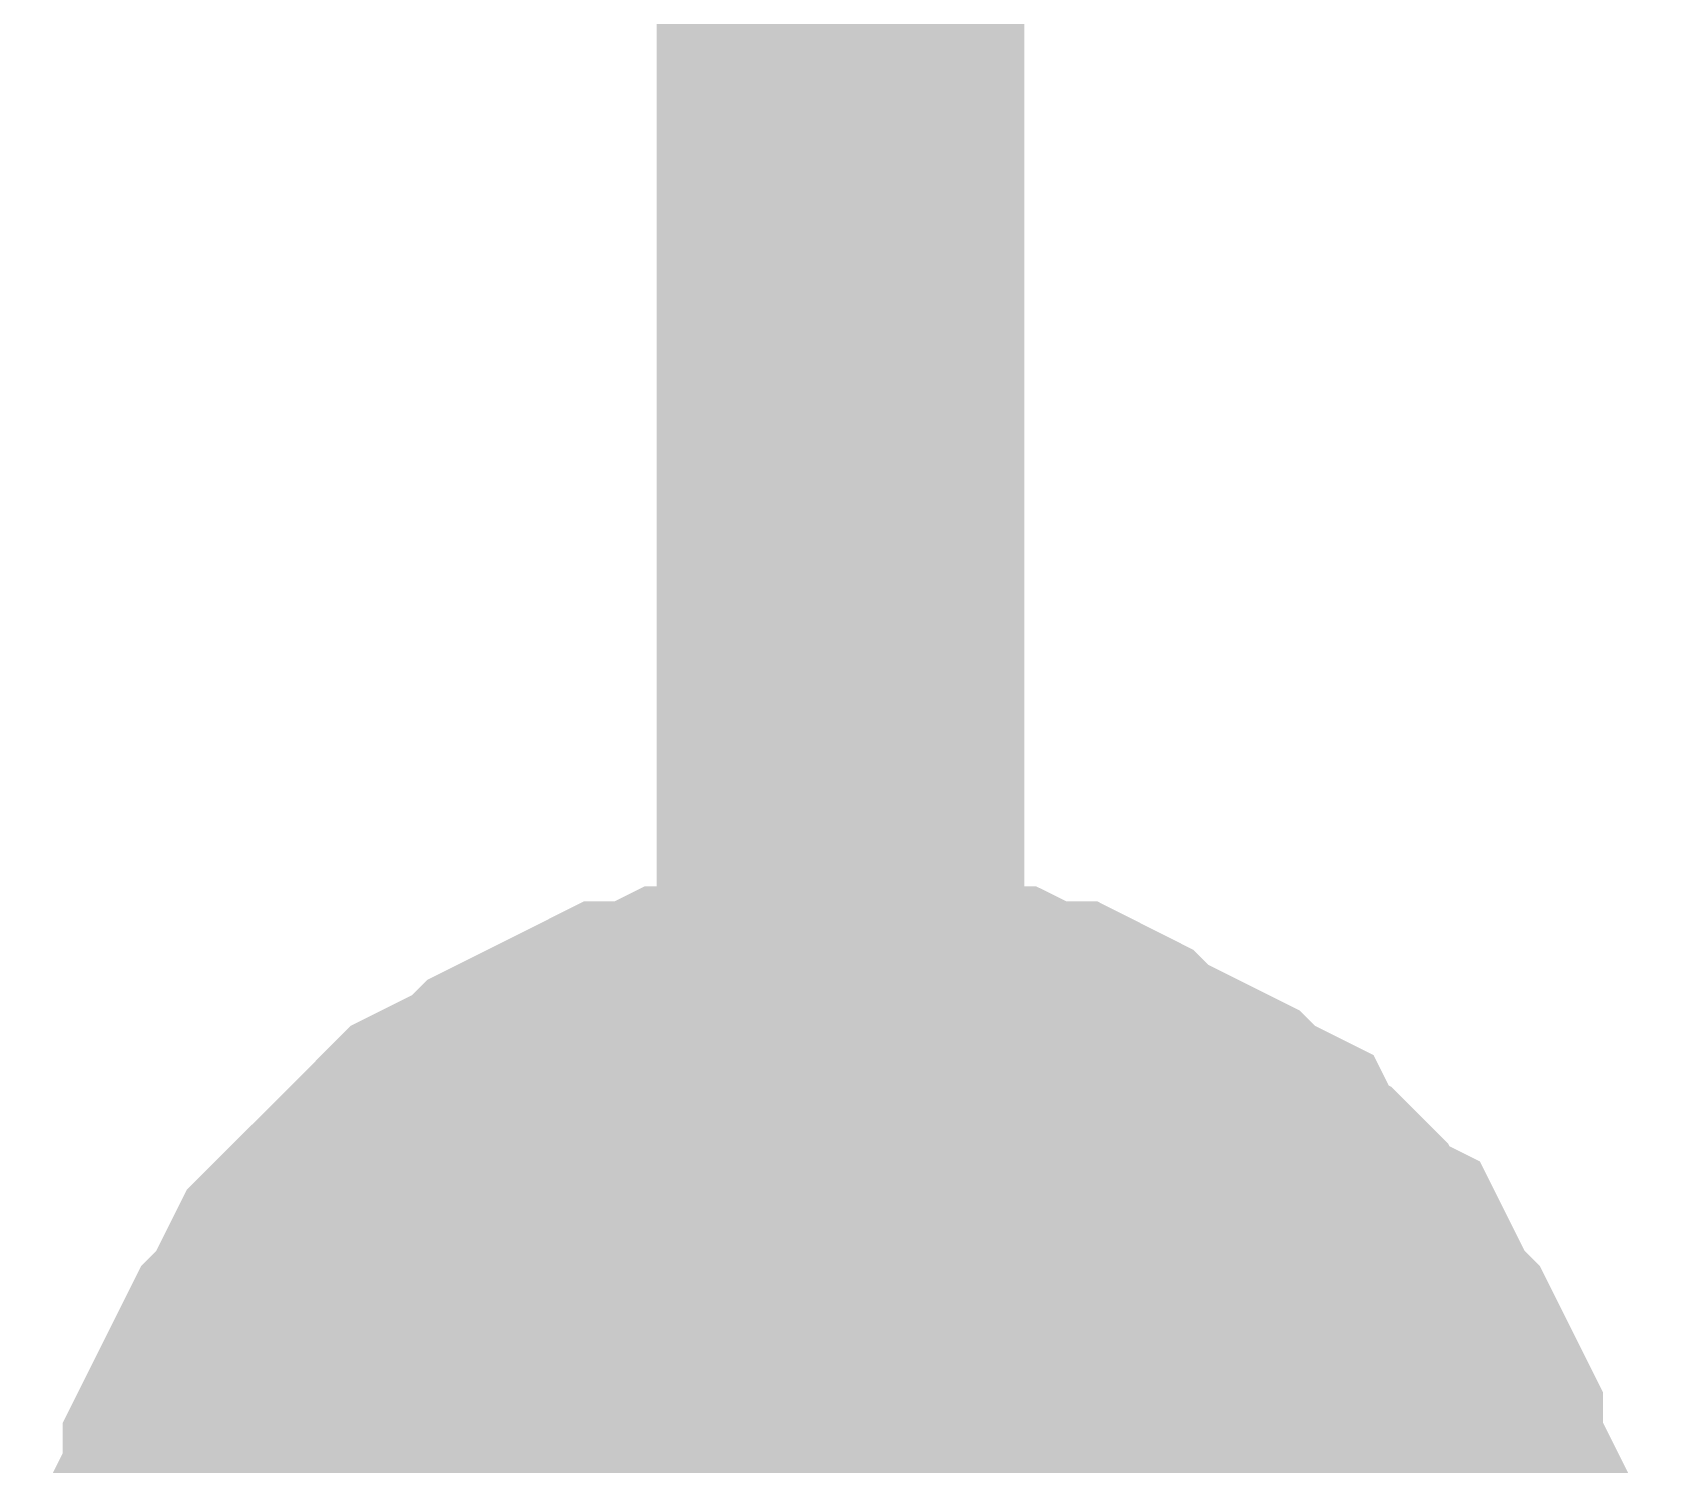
# Model space of a CAD drawing. Header units: inches. Extents: x 0 to 569, y 0 to 432.
# Drawn here: x 22.212 to 23.528, y 157.647 to 158.814 of the extents above; entities that cross this region are included whole.
import ezdxf

# ---------------------------------------------------------------- set-up
doc = ezdxf.new("R2010")
doc.units = ezdxf.units.IN
doc.layers.add('Sheet', color=255, linetype='Continuous')

msp = doc.modelspace()

# ---------------------------------------------------------------- linework, layer by layer
at = {"layer": 'Sheet'}
for points in [[(22.8699, 172.715, 0.2997, 0.2997, 0), (22.8699, 167.6301, 0.2997, 0.2997, 0), (22.8699, 162.5575, 0.2997, 0.2997, 0), (22.8699, 157.4726, 0.2997, 0.2997, 0)], [(22.3614, 157.4974, 0.2997, 0.2997, 0), (22.3614, 157.5222, 0.2997, 0.2997, 0), (22.3614, 157.547, 0.2997, 0.2997, 0), (22.3738, 157.5718, 0.2997, 0.2997, 0), (22.3738, 157.5966, 0.2997, 0.2997, 0), (22.3862, 157.6214, 0.2997, 0.2997, 0), (22.3862, 157.6462, 0.2997, 0.2997, 0), (22.3986, 157.671, 0.2997, 0.2997, 0), (22.411, 157.6958, 0.2997, 0.2997, 0), (22.4234, 157.7206, 0.2997, 0.2997, 0), (22.4358, 157.733, 0.2997, 0.2997, 0), (22.4482, 157.7578, 0.2997, 0.2997, 0), (22.4606, 157.7826, 0.2997, 0.2997, 0), (22.473, 157.795, 0.2997, 0.2997, 0), (22.4979, 157.8198, 0.2997, 0.2997, 0), (22.5103, 157.8322, 0.2997, 0.2997, 0), (22.5227, 157.8446, 0.2997, 0.2997, 0), (22.5475, 157.8694, 0.2997, 0.2997, 0), (22.5599, 157.8818, 0.2997, 0.2997, 0), (22.5847, 157.8942, 0.2997, 0.2997, 0), (22.6095, 157.9066, 0.2997, 0.2997, 0), (22.6219, 157.919, 0.2997, 0.2997, 0), (22.6467, 157.9314, 0.2997, 0.2997, 0), (22.6715, 157.9438, 0.2997, 0.2997, 0), (22.6963, 157.9563, 0.2997, 0.2997, 0), (22.7211, 157.9563, 0.2997, 0.2997, 0), (22.7459, 157.9687, 0.2997, 0.2997, 0), (22.7707, 157.9687, 0.2997, 0.2997, 0), (22.7955, 157.9811, 0.2997, 0.2997, 0), (22.8203, 157.9811, 0.2997, 0.2997, 0), (22.8451, 157.9811, 0.2997, 0.2997, 0), (22.8699, 157.9811, 0.2997, 0.2997, 0)], [(22.3614, 157.4974, 0.2997, 0.2997, 0), (22.3614, 157.5222, 0.2997, 0.2997, 0), (22.3614, 157.547, 0.2997, 0.2997, 0), (22.3738, 157.5718, 0.2997, 0.2997, 0), (22.3738, 157.5966, 0.2997, 0.2997, 0), (22.3862, 157.6214, 0.2997, 0.2997, 0), (22.3862, 157.6462, 0.2997, 0.2997, 0), (22.3986, 157.671, 0.2997, 0.2997, 0), (22.411, 157.6958, 0.2997, 0.2997, 0), (22.4234, 157.7206, 0.2997, 0.2997, 0), (22.4358, 157.733, 0.2997, 0.2997, 0), (22.4482, 157.7578, 0.2997, 0.2997, 0), (22.4606, 157.7826, 0.2997, 0.2997, 0), (22.473, 157.795, 0.2997, 0.2997, 0), (22.4979, 157.8198, 0.2997, 0.2997, 0), (22.5103, 157.8322, 0.2997, 0.2997, 0), (22.5227, 157.8446, 0.2997, 0.2997, 0), (22.5475, 157.8694, 0.2997, 0.2997, 0), (22.5599, 157.8818, 0.2997, 0.2997, 0), (22.5847, 157.8942, 0.2997, 0.2997, 0), (22.6095, 157.9066, 0.2997, 0.2997, 0), (22.6219, 157.919, 0.2997, 0.2997, 0), (22.6467, 157.9314, 0.2997, 0.2997, 0), (22.6715, 157.9438, 0.2997, 0.2997, 0), (22.6963, 157.9563, 0.2997, 0.2997, 0), (22.7211, 157.9563, 0.2997, 0.2997, 0), (22.7459, 157.9687, 0.2997, 0.2997, 0), (22.7707, 157.9687, 0.2997, 0.2997, 0), (22.7955, 157.9811, 0.2997, 0.2997, 0), (22.8203, 157.9811, 0.2997, 0.2997, 0), (22.8451, 157.9811, 0.2997, 0.2997, 0), (22.8699, 157.9811, 0.2997, 0.2997, 0)], [(22.3614, 157.4974, 0.2997, 0.2997, 0), (22.3614, 157.5222, 0.2997, 0.2997, 0), (22.3614, 157.547, 0.2997, 0.2997, 0), (22.3738, 157.5718, 0.2997, 0.2997, 0), (22.3738, 157.5966, 0.2997, 0.2997, 0), (22.3862, 157.6214, 0.2997, 0.2997, 0), (22.3862, 157.6462, 0.2997, 0.2997, 0), (22.3986, 157.671, 0.2997, 0.2997, 0), (22.411, 157.6958, 0.2997, 0.2997, 0), (22.4234, 157.7206, 0.2997, 0.2997, 0), (22.4358, 157.733, 0.2997, 0.2997, 0), (22.4482, 157.7578, 0.2997, 0.2997, 0), (22.4606, 157.7826, 0.2997, 0.2997, 0), (22.473, 157.795, 0.2997, 0.2997, 0), (22.4979, 157.8198, 0.2997, 0.2997, 0), (22.5103, 157.8322, 0.2997, 0.2997, 0), (22.5227, 157.8446, 0.2997, 0.2997, 0), (22.5475, 157.8694, 0.2997, 0.2997, 0), (22.5599, 157.8818, 0.2997, 0.2997, 0), (22.5847, 157.8942, 0.2997, 0.2997, 0), (22.6095, 157.9066, 0.2997, 0.2997, 0), (22.6219, 157.919, 0.2997, 0.2997, 0), (22.6467, 157.9314, 0.2997, 0.2997, 0), (22.6715, 157.9438, 0.2997, 0.2997, 0), (22.6963, 157.9563, 0.2997, 0.2997, 0), (22.7211, 157.9563, 0.2997, 0.2997, 0), (22.7459, 157.9687, 0.2997, 0.2997, 0), (22.7707, 157.9687, 0.2997, 0.2997, 0), (22.7955, 157.9811, 0.2997, 0.2997, 0), (22.8203, 157.9811, 0.2997, 0.2997, 0), (22.8451, 157.9811, 0.2997, 0.2997, 0), (22.8699, 157.9811, 0.2997, 0.2997, 0)], [(22.3614, 157.4974, 0.2997, 0.2997, 0), (22.3614, 157.5222, 0.2997, 0.2997, 0), (22.3614, 157.547, 0.2997, 0.2997, 0), (22.3738, 157.5718, 0.2997, 0.2997, 0), (22.3738, 157.5966, 0.2997, 0.2997, 0), (22.3862, 157.6214, 0.2997, 0.2997, 0), (22.3862, 157.6462, 0.2997, 0.2997, 0), (22.3986, 157.671, 0.2997, 0.2997, 0), (22.411, 157.6958, 0.2997, 0.2997, 0), (22.4234, 157.7206, 0.2997, 0.2997, 0), (22.4358, 157.733, 0.2997, 0.2997, 0), (22.4482, 157.7578, 0.2997, 0.2997, 0), (22.4606, 157.7826, 0.2997, 0.2997, 0), (22.473, 157.795, 0.2997, 0.2997, 0), (22.4979, 157.8198, 0.2997, 0.2997, 0), (22.5103, 157.8322, 0.2997, 0.2997, 0), (22.5227, 157.8446, 0.2997, 0.2997, 0), (22.5475, 157.8694, 0.2997, 0.2997, 0), (22.5599, 157.8818, 0.2997, 0.2997, 0), (22.5847, 157.8942, 0.2997, 0.2997, 0), (22.6095, 157.9066, 0.2997, 0.2997, 0), (22.6219, 157.919, 0.2997, 0.2997, 0), (22.6467, 157.9314, 0.2997, 0.2997, 0), (22.6715, 157.9438, 0.2997, 0.2997, 0), (22.6963, 157.9563, 0.2997, 0.2997, 0), (22.7211, 157.9563, 0.2997, 0.2997, 0), (22.7459, 157.9687, 0.2997, 0.2997, 0), (22.7707, 157.9687, 0.2997, 0.2997, 0), (22.7955, 157.9811, 0.2997, 0.2997, 0), (22.8203, 157.9811, 0.2997, 0.2997, 0), (22.8451, 157.9811, 0.2997, 0.2997, 0), (22.8699, 157.9811, 0.2997, 0.2997, 0)], [(22.3614, 157.4974, 0.2997, 0.2997, 0), (22.3614, 157.5222, 0.2997, 0.2997, 0), (22.3614, 157.547, 0.2997, 0.2997, 0), (22.3738, 157.5718, 0.2997, 0.2997, 0), (22.3738, 157.5966, 0.2997, 0.2997, 0), (22.3862, 157.6214, 0.2997, 0.2997, 0), (22.3862, 157.6462, 0.2997, 0.2997, 0), (22.3986, 157.671, 0.2997, 0.2997, 0), (22.411, 157.6958, 0.2997, 0.2997, 0), (22.4234, 157.7206, 0.2997, 0.2997, 0), (22.4358, 157.733, 0.2997, 0.2997, 0), (22.4482, 157.7578, 0.2997, 0.2997, 0), (22.4606, 157.7826, 0.2997, 0.2997, 0), (22.473, 157.795, 0.2997, 0.2997, 0), (22.4979, 157.8198, 0.2997, 0.2997, 0), (22.5103, 157.8322, 0.2997, 0.2997, 0), (22.5227, 157.8446, 0.2997, 0.2997, 0), (22.5475, 157.8694, 0.2997, 0.2997, 0), (22.5599, 157.8818, 0.2997, 0.2997, 0), (22.5847, 157.8942, 0.2997, 0.2997, 0), (22.6095, 157.9066, 0.2997, 0.2997, 0), (22.6219, 157.919, 0.2997, 0.2997, 0), (22.6467, 157.9314, 0.2997, 0.2997, 0), (22.6715, 157.9438, 0.2997, 0.2997, 0), (22.6963, 157.9563, 0.2997, 0.2997, 0), (22.7211, 157.9563, 0.2997, 0.2997, 0), (22.7459, 157.9687, 0.2997, 0.2997, 0), (22.7707, 157.9687, 0.2997, 0.2997, 0), (22.7955, 157.9811, 0.2997, 0.2997, 0), (22.8203, 157.9811, 0.2997, 0.2997, 0), (22.8451, 157.9811, 0.2997, 0.2997, 0), (22.8699, 157.9811, 0.2997, 0.2997, 0)], [(22.3614, 157.4974, 0.2997, 0.2997, 0), (22.3614, 157.5222, 0.2997, 0.2997, 0), (22.3614, 157.547, 0.2997, 0.2997, 0), (22.3738, 157.5718, 0.2997, 0.2997, 0), (22.3738, 157.5966, 0.2997, 0.2997, 0), (22.3862, 157.6214, 0.2997, 0.2997, 0), (22.3862, 157.6462, 0.2997, 0.2997, 0), (22.3986, 157.671, 0.2997, 0.2997, 0), (22.411, 157.6958, 0.2997, 0.2997, 0), (22.4234, 157.7206, 0.2997, 0.2997, 0), (22.4358, 157.733, 0.2997, 0.2997, 0), (22.4482, 157.7578, 0.2997, 0.2997, 0), (22.4606, 157.7826, 0.2997, 0.2997, 0), (22.473, 157.795, 0.2997, 0.2997, 0), (22.4979, 157.8198, 0.2997, 0.2997, 0), (22.5103, 157.8322, 0.2997, 0.2997, 0), (22.5227, 157.8446, 0.2997, 0.2997, 0), (22.5475, 157.8694, 0.2997, 0.2997, 0), (22.5599, 157.8818, 0.2997, 0.2997, 0), (22.5847, 157.8942, 0.2997, 0.2997, 0), (22.6095, 157.9066, 0.2997, 0.2997, 0), (22.6219, 157.919, 0.2997, 0.2997, 0), (22.6467, 157.9314, 0.2997, 0.2997, 0), (22.6715, 157.9438, 0.2997, 0.2997, 0), (22.6963, 157.9563, 0.2997, 0.2997, 0), (22.7211, 157.9563, 0.2997, 0.2997, 0), (22.7459, 157.9687, 0.2997, 0.2997, 0), (22.7707, 157.9687, 0.2997, 0.2997, 0), (22.7955, 157.9811, 0.2997, 0.2997, 0), (22.8203, 157.9811, 0.2997, 0.2997, 0), (22.8451, 157.9811, 0.2997, 0.2997, 0), (22.8699, 157.9811, 0.2997, 0.2997, 0)], [(22.3614, 157.4974, 0.2997, 0.2997, 0), (22.3614, 157.5222, 0.2997, 0.2997, 0), (22.3614, 157.547, 0.2997, 0.2997, 0), (22.3738, 157.5718, 0.2997, 0.2997, 0), (22.3738, 157.5966, 0.2997, 0.2997, 0), (22.3862, 157.6214, 0.2997, 0.2997, 0), (22.3862, 157.6462, 0.2997, 0.2997, 0), (22.3986, 157.671, 0.2997, 0.2997, 0), (22.411, 157.6958, 0.2997, 0.2997, 0), (22.4234, 157.7206, 0.2997, 0.2997, 0), (22.4358, 157.733, 0.2997, 0.2997, 0), (22.4482, 157.7578, 0.2997, 0.2997, 0), (22.4606, 157.7826, 0.2997, 0.2997, 0), (22.473, 157.795, 0.2997, 0.2997, 0), (22.4979, 157.8198, 0.2997, 0.2997, 0), (22.5103, 157.8322, 0.2997, 0.2997, 0), (22.5227, 157.8446, 0.2997, 0.2997, 0), (22.5475, 157.8694, 0.2997, 0.2997, 0), (22.5599, 157.8818, 0.2997, 0.2997, 0), (22.5847, 157.8942, 0.2997, 0.2997, 0), (22.6095, 157.9066, 0.2997, 0.2997, 0), (22.6219, 157.919, 0.2997, 0.2997, 0), (22.6467, 157.9314, 0.2997, 0.2997, 0), (22.6715, 157.9438, 0.2997, 0.2997, 0), (22.6963, 157.9563, 0.2997, 0.2997, 0), (22.7211, 157.9563, 0.2997, 0.2997, 0), (22.7459, 157.9687, 0.2997, 0.2997, 0), (22.7707, 157.9687, 0.2997, 0.2997, 0), (22.7955, 157.9811, 0.2997, 0.2997, 0), (22.8203, 157.9811, 0.2997, 0.2997, 0), (22.8451, 157.9811, 0.2997, 0.2997, 0), (22.8699, 157.9811, 0.2997, 0.2997, 0)], [(22.8699, 157.9811, 0.2997, 0.2997, 0), (22.8699, 157.9811, 0.2997, 0.2997, 0)], [(22.8699, 157.9811, 0.2997, 0.2997, 0), (22.8947, 157.9811, 0.2997, 0.2997, 0), (22.9195, 157.9811, 0.2997, 0.2997, 0), (22.9443, 157.9811, 0.2997, 0.2997, 0), (22.9691, 157.9687, 0.2997, 0.2997, 0), (22.9939, 157.9687, 0.2997, 0.2997, 0), (23.0188, 157.9563, 0.2997, 0.2997, 0), (23.0436, 157.9563, 0.2997, 0.2997, 0), (23.0684, 157.9438, 0.2997, 0.2997, 0), (23.0808, 157.9314, 0.2997, 0.2997, 0), (23.1056, 157.919, 0.2997, 0.2997, 0), (23.1304, 157.9066, 0.2997, 0.2997, 0), (23.1552, 157.8942, 0.2997, 0.2997, 0), (23.1676, 157.8818, 0.2997, 0.2997, 0), (23.1924, 157.8694, 0.2997, 0.2997, 0), (23.2048, 157.8446, 0.2997, 0.2997, 0), (23.2296, 157.8322, 0.2997, 0.2997, 0), (23.242, 157.8198, 0.2997, 0.2997, 0), (23.2544, 157.795, 0.2997, 0.2997, 0), (23.2792, 157.7826, 0.2997, 0.2997, 0), (23.2916, 157.7578, 0.2997, 0.2997, 0), (23.304, 157.733, 0.2997, 0.2997, 0), (23.3164, 157.7206, 0.2997, 0.2997, 0), (23.3288, 157.6958, 0.2997, 0.2997, 0), (23.3412, 157.671, 0.2997, 0.2997, 0), (23.3412, 157.6462, 0.2997, 0.2997, 0), (23.3536, 157.6214, 0.2997, 0.2997, 0), (23.366, 157.5966, 0.2997, 0.2997, 0), (23.366, 157.5718, 0.2997, 0.2997, 0), (23.3784, 157.547, 0.2997, 0.2997, 0), (23.3784, 157.5222, 0.2997, 0.2997, 0), (23.3784, 157.4974, 0.2997, 0.2997, 0)], [(22.8699, 157.9811, 0.2997, 0.2997, 0), (22.8699, 157.9811, 0.2997, 0.2997, 0)], [(22.8699, 157.9811, 0.2997, 0.2997, 0), (22.8947, 157.9811, 0.2997, 0.2997, 0), (22.9195, 157.9811, 0.2997, 0.2997, 0), (22.9443, 157.9811, 0.2997, 0.2997, 0), (22.9691, 157.9687, 0.2997, 0.2997, 0), (22.9939, 157.9687, 0.2997, 0.2997, 0), (23.0188, 157.9563, 0.2997, 0.2997, 0), (23.0436, 157.9563, 0.2997, 0.2997, 0), (23.0684, 157.9438, 0.2997, 0.2997, 0), (23.0808, 157.9314, 0.2997, 0.2997, 0), (23.1056, 157.919, 0.2997, 0.2997, 0), (23.1304, 157.9066, 0.2997, 0.2997, 0), (23.1552, 157.8942, 0.2997, 0.2997, 0), (23.1676, 157.8818, 0.2997, 0.2997, 0), (23.1924, 157.8694, 0.2997, 0.2997, 0), (23.2048, 157.8446, 0.2997, 0.2997, 0), (23.2296, 157.8322, 0.2997, 0.2997, 0), (23.242, 157.8198, 0.2997, 0.2997, 0), (23.2544, 157.795, 0.2997, 0.2997, 0), (23.2792, 157.7826, 0.2997, 0.2997, 0), (23.2916, 157.7578, 0.2997, 0.2997, 0), (23.304, 157.733, 0.2997, 0.2997, 0), (23.3164, 157.7206, 0.2997, 0.2997, 0), (23.3288, 157.6958, 0.2997, 0.2997, 0), (23.3412, 157.671, 0.2997, 0.2997, 0), (23.3412, 157.6462, 0.2997, 0.2997, 0), (23.3536, 157.6214, 0.2997, 0.2997, 0), (23.366, 157.5966, 0.2997, 0.2997, 0), (23.366, 157.5718, 0.2997, 0.2997, 0), (23.3784, 157.547, 0.2997, 0.2997, 0), (23.3784, 157.5222, 0.2997, 0.2997, 0), (23.3784, 157.4974, 0.2997, 0.2997, 0)], [(22.8699, 157.9811, 0.2997, 0.2997, 0), (22.8699, 157.9811, 0.2997, 0.2997, 0)], [(22.8699, 157.9811, 0.2997, 0.2997, 0), (22.8947, 157.9811, 0.2997, 0.2997, 0), (22.9195, 157.9811, 0.2997, 0.2997, 0), (22.9443, 157.9811, 0.2997, 0.2997, 0), (22.9691, 157.9687, 0.2997, 0.2997, 0), (22.9939, 157.9687, 0.2997, 0.2997, 0), (23.0188, 157.9563, 0.2997, 0.2997, 0), (23.0436, 157.9563, 0.2997, 0.2997, 0), (23.0684, 157.9438, 0.2997, 0.2997, 0), (23.0808, 157.9314, 0.2997, 0.2997, 0), (23.1056, 157.919, 0.2997, 0.2997, 0), (23.1304, 157.9066, 0.2997, 0.2997, 0), (23.1552, 157.8942, 0.2997, 0.2997, 0), (23.1676, 157.8818, 0.2997, 0.2997, 0), (23.1924, 157.8694, 0.2997, 0.2997, 0), (23.2048, 157.8446, 0.2997, 0.2997, 0), (23.2296, 157.8322, 0.2997, 0.2997, 0), (23.242, 157.8198, 0.2997, 0.2997, 0), (23.2544, 157.795, 0.2997, 0.2997, 0), (23.2792, 157.7826, 0.2997, 0.2997, 0), (23.2916, 157.7578, 0.2997, 0.2997, 0), (23.304, 157.733, 0.2997, 0.2997, 0), (23.3164, 157.7206, 0.2997, 0.2997, 0), (23.3288, 157.6958, 0.2997, 0.2997, 0), (23.3412, 157.671, 0.2997, 0.2997, 0), (23.3412, 157.6462, 0.2997, 0.2997, 0), (23.3536, 157.6214, 0.2997, 0.2997, 0), (23.366, 157.5966, 0.2997, 0.2997, 0), (23.366, 157.5718, 0.2997, 0.2997, 0), (23.3784, 157.547, 0.2997, 0.2997, 0), (23.3784, 157.5222, 0.2997, 0.2997, 0), (23.3784, 157.4974, 0.2997, 0.2997, 0)], [(22.8699, 157.9811, 0.2997, 0.2997, 0), (22.8699, 157.9811, 0.2997, 0.2997, 0)], [(22.8699, 157.9811, 0.2997, 0.2997, 0), (22.8947, 157.9811, 0.2997, 0.2997, 0), (22.9195, 157.9811, 0.2997, 0.2997, 0), (22.9443, 157.9811, 0.2997, 0.2997, 0), (22.9691, 157.9687, 0.2997, 0.2997, 0), (22.9939, 157.9687, 0.2997, 0.2997, 0), (23.0188, 157.9563, 0.2997, 0.2997, 0), (23.0436, 157.9563, 0.2997, 0.2997, 0), (23.0684, 157.9438, 0.2997, 0.2997, 0), (23.0808, 157.9314, 0.2997, 0.2997, 0), (23.1056, 157.919, 0.2997, 0.2997, 0), (23.1304, 157.9066, 0.2997, 0.2997, 0), (23.1552, 157.8942, 0.2997, 0.2997, 0), (23.1676, 157.8818, 0.2997, 0.2997, 0), (23.1924, 157.8694, 0.2997, 0.2997, 0), (23.2048, 157.8446, 0.2997, 0.2997, 0), (23.2296, 157.8322, 0.2997, 0.2997, 0), (23.242, 157.8198, 0.2997, 0.2997, 0), (23.2544, 157.795, 0.2997, 0.2997, 0), (23.2792, 157.7826, 0.2997, 0.2997, 0), (23.2916, 157.7578, 0.2997, 0.2997, 0), (23.304, 157.733, 0.2997, 0.2997, 0), (23.3164, 157.7206, 0.2997, 0.2997, 0), (23.3288, 157.6958, 0.2997, 0.2997, 0), (23.3412, 157.671, 0.2997, 0.2997, 0), (23.3412, 157.6462, 0.2997, 0.2997, 0), (23.3536, 157.6214, 0.2997, 0.2997, 0), (23.366, 157.5966, 0.2997, 0.2997, 0), (23.366, 157.5718, 0.2997, 0.2997, 0), (23.3784, 157.547, 0.2997, 0.2997, 0), (23.3784, 157.5222, 0.2997, 0.2997, 0), (23.3784, 157.4974, 0.2997, 0.2997, 0)], [(22.8699, 157.9811, 0.2997, 0.2997, 0), (22.8699, 157.9811, 0.2997, 0.2997, 0)], [(22.8699, 157.9811, 0.2997, 0.2997, 0), (22.8947, 157.9811, 0.2997, 0.2997, 0), (22.9195, 157.9811, 0.2997, 0.2997, 0), (22.9443, 157.9811, 0.2997, 0.2997, 0), (22.9691, 157.9687, 0.2997, 0.2997, 0), (22.9939, 157.9687, 0.2997, 0.2997, 0), (23.0188, 157.9563, 0.2997, 0.2997, 0), (23.0436, 157.9563, 0.2997, 0.2997, 0), (23.0684, 157.9438, 0.2997, 0.2997, 0), (23.0808, 157.9314, 0.2997, 0.2997, 0), (23.1056, 157.919, 0.2997, 0.2997, 0), (23.1304, 157.9066, 0.2997, 0.2997, 0), (23.1552, 157.8942, 0.2997, 0.2997, 0), (23.1676, 157.8818, 0.2997, 0.2997, 0), (23.1924, 157.8694, 0.2997, 0.2997, 0), (23.2048, 157.8446, 0.2997, 0.2997, 0), (23.2296, 157.8322, 0.2997, 0.2997, 0), (23.242, 157.8198, 0.2997, 0.2997, 0), (23.2544, 157.795, 0.2997, 0.2997, 0), (23.2792, 157.7826, 0.2997, 0.2997, 0), (23.2916, 157.7578, 0.2997, 0.2997, 0), (23.304, 157.733, 0.2997, 0.2997, 0), (23.3164, 157.7206, 0.2997, 0.2997, 0), (23.3288, 157.6958, 0.2997, 0.2997, 0), (23.3412, 157.671, 0.2997, 0.2997, 0), (23.3412, 157.6462, 0.2997, 0.2997, 0), (23.3536, 157.6214, 0.2997, 0.2997, 0), (23.366, 157.5966, 0.2997, 0.2997, 0), (23.366, 157.5718, 0.2997, 0.2997, 0), (23.3784, 157.547, 0.2997, 0.2997, 0), (23.3784, 157.5222, 0.2997, 0.2997, 0), (23.3784, 157.4974, 0.2997, 0.2997, 0)], [(22.8699, 157.9811, 0.2997, 0.2997, 0), (22.8699, 157.9811, 0.2997, 0.2997, 0)], [(22.8699, 157.9811, 0.2997, 0.2997, 0), (22.8947, 157.9811, 0.2997, 0.2997, 0), (22.9195, 157.9811, 0.2997, 0.2997, 0), (22.9443, 157.9811, 0.2997, 0.2997, 0), (22.9691, 157.9687, 0.2997, 0.2997, 0), (22.9939, 157.9687, 0.2997, 0.2997, 0), (23.0188, 157.9563, 0.2997, 0.2997, 0), (23.0436, 157.9563, 0.2997, 0.2997, 0), (23.0684, 157.9438, 0.2997, 0.2997, 0), (23.0808, 157.9314, 0.2997, 0.2997, 0), (23.1056, 157.919, 0.2997, 0.2997, 0), (23.1304, 157.9066, 0.2997, 0.2997, 0), (23.1552, 157.8942, 0.2997, 0.2997, 0), (23.1676, 157.8818, 0.2997, 0.2997, 0), (23.1924, 157.8694, 0.2997, 0.2997, 0), (23.2048, 157.8446, 0.2997, 0.2997, 0), (23.2296, 157.8322, 0.2997, 0.2997, 0), (23.242, 157.8198, 0.2997, 0.2997, 0), (23.2544, 157.795, 0.2997, 0.2997, 0), (23.2792, 157.7826, 0.2997, 0.2997, 0), (23.2916, 157.7578, 0.2997, 0.2997, 0), (23.304, 157.733, 0.2997, 0.2997, 0), (23.3164, 157.7206, 0.2997, 0.2997, 0), (23.3288, 157.6958, 0.2997, 0.2997, 0), (23.3412, 157.671, 0.2997, 0.2997, 0), (23.3412, 157.6462, 0.2997, 0.2997, 0), (23.3536, 157.6214, 0.2997, 0.2997, 0), (23.366, 157.5966, 0.2997, 0.2997, 0), (23.366, 157.5718, 0.2997, 0.2997, 0), (23.3784, 157.547, 0.2997, 0.2997, 0), (23.3784, 157.5222, 0.2997, 0.2997, 0), (23.3784, 157.4974, 0.2997, 0.2997, 0)], [(22.8699, 157.9811, 0.2997, 0.2997, 0), (22.8699, 157.9811, 0.2997, 0.2997, 0)], [(22.8699, 157.9811, 0.2997, 0.2997, 0), (22.8947, 157.9811, 0.2997, 0.2997, 0), (22.9195, 157.9811, 0.2997, 0.2997, 0), (22.9443, 157.9811, 0.2997, 0.2997, 0), (22.9691, 157.9687, 0.2997, 0.2997, 0), (22.9939, 157.9687, 0.2997, 0.2997, 0), (23.0188, 157.9563, 0.2997, 0.2997, 0), (23.0436, 157.9563, 0.2997, 0.2997, 0), (23.0684, 157.9438, 0.2997, 0.2997, 0), (23.0808, 157.9314, 0.2997, 0.2997, 0), (23.1056, 157.919, 0.2997, 0.2997, 0), (23.1304, 157.9066, 0.2997, 0.2997, 0), (23.1552, 157.8942, 0.2997, 0.2997, 0), (23.1676, 157.8818, 0.2997, 0.2997, 0), (23.1924, 157.8694, 0.2997, 0.2997, 0), (23.2048, 157.8446, 0.2997, 0.2997, 0), (23.2296, 157.8322, 0.2997, 0.2997, 0), (23.242, 157.8198, 0.2997, 0.2997, 0), (23.2544, 157.795, 0.2997, 0.2997, 0), (23.2792, 157.7826, 0.2997, 0.2997, 0), (23.2916, 157.7578, 0.2997, 0.2997, 0), (23.304, 157.733, 0.2997, 0.2997, 0), (23.3164, 157.7206, 0.2997, 0.2997, 0), (23.3288, 157.6958, 0.2997, 0.2997, 0), (23.3412, 157.671, 0.2997, 0.2997, 0), (23.3412, 157.6462, 0.2997, 0.2997, 0), (23.3536, 157.6214, 0.2997, 0.2997, 0), (23.366, 157.5966, 0.2997, 0.2997, 0), (23.366, 157.5718, 0.2997, 0.2997, 0), (23.3784, 157.547, 0.2997, 0.2997, 0), (23.3784, 157.5222, 0.2997, 0.2997, 0), (23.3784, 157.4974, 0.2997, 0.2997, 0)], [(22.3738, 157.5966, 0.0991, 0.0991, 0), (22.3862, 157.6214, 0.0991, 0.0991, 0), (22.3862, 157.6462, 0.0991, 0.0991, 0), (22.3986, 157.671, 0.0991, 0.0991, 0), (22.411, 157.6958, 0.0991, 0.0991, 0), (22.4234, 157.7206, 0.0991, 0.0991, 0), (22.4358, 157.733, 0.0991, 0.0991, 0), (22.4482, 157.7578, 0.0991, 0.0991, 0), (22.4606, 157.7826, 0.0991, 0.0991, 0), (22.473, 157.795, 0.0991, 0.0991, 0), (22.4979, 157.8198, 0.0991, 0.0991, 0), (22.5103, 157.8322, 0.0991, 0.0991, 0), (22.5227, 157.8446, 0.0991, 0.0991, 0), (22.5475, 157.8694, 0.0991, 0.0991, 0), (22.5599, 157.8818, 0.0991, 0.0991, 0), (22.5847, 157.8942, 0.0991, 0.0991, 0), (22.6095, 157.9066, 0.0991, 0.0991, 0), (22.6219, 157.919, 0.0991, 0.0991, 0), (22.6467, 157.9314, 0.0991, 0.0991, 0), (22.6715, 157.9438, 0.0991, 0.0991, 0), (22.6963, 157.9563, 0.0991, 0.0991, 0), (22.7211, 157.9563, 0.0991, 0.0991, 0), (22.7459, 157.9687, 0.0991, 0.0991, 0), (22.7707, 157.9687, 0.0991, 0.0991, 0), (22.7955, 157.9811, 0.0991, 0.0991, 0), (22.8203, 157.9811, 0.0991, 0.0991, 0), (22.8451, 157.9811, 0.0991, 0.0991, 0), (22.8699, 157.9811, 0.0991, 0.0991, 0)], [(22.3738, 157.5966, 0.0991, 0.0991, 0), (22.3862, 157.6214, 0.0991, 0.0991, 0), (22.3862, 157.6462, 0.0991, 0.0991, 0), (22.3986, 157.671, 0.0991, 0.0991, 0), (22.411, 157.6958, 0.0991, 0.0991, 0), (22.4234, 157.7206, 0.0991, 0.0991, 0), (22.4358, 157.733, 0.0991, 0.0991, 0), (22.4482, 157.7578, 0.0991, 0.0991, 0), (22.4606, 157.7826, 0.0991, 0.0991, 0), (22.473, 157.795, 0.0991, 0.0991, 0), (22.4979, 157.8198, 0.0991, 0.0991, 0), (22.5103, 157.8322, 0.0991, 0.0991, 0), (22.5227, 157.8446, 0.0991, 0.0991, 0), (22.5475, 157.8694, 0.0991, 0.0991, 0), (22.5599, 157.8818, 0.0991, 0.0991, 0), (22.5847, 157.8942, 0.0991, 0.0991, 0), (22.6095, 157.9066, 0.0991, 0.0991, 0), (22.6219, 157.919, 0.0991, 0.0991, 0), (22.6467, 157.9314, 0.0991, 0.0991, 0), (22.6715, 157.9438, 0.0991, 0.0991, 0), (22.6963, 157.9563, 0.0991, 0.0991, 0), (22.7211, 157.9563, 0.0991, 0.0991, 0), (22.7459, 157.9687, 0.0991, 0.0991, 0), (22.7707, 157.9687, 0.0991, 0.0991, 0), (22.7955, 157.9811, 0.0991, 0.0991, 0), (22.8203, 157.9811, 0.0991, 0.0991, 0), (22.8451, 157.9811, 0.0991, 0.0991, 0), (22.8699, 157.9811, 0.0991, 0.0991, 0)], [(22.3738, 157.5966, 0.0991, 0.0991, 0), (22.3862, 157.6214, 0.0991, 0.0991, 0), (22.3862, 157.6462, 0.0991, 0.0991, 0), (22.3986, 157.671, 0.0991, 0.0991, 0), (22.411, 157.6958, 0.0991, 0.0991, 0), (22.4234, 157.7206, 0.0991, 0.0991, 0), (22.4358, 157.733, 0.0991, 0.0991, 0), (22.4482, 157.7578, 0.0991, 0.0991, 0), (22.4606, 157.7826, 0.0991, 0.0991, 0), (22.473, 157.795, 0.0991, 0.0991, 0), (22.4979, 157.8198, 0.0991, 0.0991, 0), (22.5103, 157.8322, 0.0991, 0.0991, 0), (22.5227, 157.8446, 0.0991, 0.0991, 0), (22.5475, 157.8694, 0.0991, 0.0991, 0), (22.5599, 157.8818, 0.0991, 0.0991, 0), (22.5847, 157.8942, 0.0991, 0.0991, 0), (22.6095, 157.9066, 0.0991, 0.0991, 0), (22.6219, 157.919, 0.0991, 0.0991, 0), (22.6467, 157.9314, 0.0991, 0.0991, 0), (22.6715, 157.9438, 0.0991, 0.0991, 0), (22.6963, 157.9563, 0.0991, 0.0991, 0), (22.7211, 157.9563, 0.0991, 0.0991, 0), (22.7459, 157.9687, 0.0991, 0.0991, 0), (22.7707, 157.9687, 0.0991, 0.0991, 0), (22.7955, 157.9811, 0.0991, 0.0991, 0), (22.8203, 157.9811, 0.0991, 0.0991, 0), (22.8451, 157.9811, 0.0991, 0.0991, 0), (22.8699, 157.9811, 0.0991, 0.0991, 0)], [(22.3738, 157.5966, 0.0991, 0.0991, 0), (22.3862, 157.6214, 0.0991, 0.0991, 0), (22.3862, 157.6462, 0.0991, 0.0991, 0), (22.3986, 157.671, 0.0991, 0.0991, 0), (22.411, 157.6958, 0.0991, 0.0991, 0), (22.4234, 157.7206, 0.0991, 0.0991, 0), (22.4358, 157.733, 0.0991, 0.0991, 0), (22.4482, 157.7578, 0.0991, 0.0991, 0), (22.4606, 157.7826, 0.0991, 0.0991, 0), (22.473, 157.795, 0.0991, 0.0991, 0), (22.4979, 157.8198, 0.0991, 0.0991, 0), (22.5103, 157.8322, 0.0991, 0.0991, 0), (22.5227, 157.8446, 0.0991, 0.0991, 0), (22.5475, 157.8694, 0.0991, 0.0991, 0), (22.5599, 157.8818, 0.0991, 0.0991, 0), (22.5847, 157.8942, 0.0991, 0.0991, 0), (22.6095, 157.9066, 0.0991, 0.0991, 0), (22.6219, 157.919, 0.0991, 0.0991, 0), (22.6467, 157.9314, 0.0991, 0.0991, 0), (22.6715, 157.9438, 0.0991, 0.0991, 0), (22.6963, 157.9563, 0.0991, 0.0991, 0), (22.7211, 157.9563, 0.0991, 0.0991, 0), (22.7459, 157.9687, 0.0991, 0.0991, 0), (22.7707, 157.9687, 0.0991, 0.0991, 0), (22.7955, 157.9811, 0.0991, 0.0991, 0), (22.8203, 157.9811, 0.0991, 0.0991, 0), (22.8451, 157.9811, 0.0991, 0.0991, 0), (22.8699, 157.9811, 0.0991, 0.0991, 0)], [(22.3738, 157.5966, 0.0991, 0.0991, 0), (22.3862, 157.6214, 0.0991, 0.0991, 0), (22.3862, 157.6462, 0.0991, 0.0991, 0), (22.3986, 157.671, 0.0991, 0.0991, 0), (22.411, 157.6958, 0.0991, 0.0991, 0), (22.4234, 157.7206, 0.0991, 0.0991, 0), (22.4358, 157.733, 0.0991, 0.0991, 0), (22.4482, 157.7578, 0.0991, 0.0991, 0), (22.4606, 157.7826, 0.0991, 0.0991, 0), (22.473, 157.795, 0.0991, 0.0991, 0), (22.4979, 157.8198, 0.0991, 0.0991, 0), (22.5103, 157.8322, 0.0991, 0.0991, 0), (22.5227, 157.8446, 0.0991, 0.0991, 0), (22.5475, 157.8694, 0.0991, 0.0991, 0), (22.5599, 157.8818, 0.0991, 0.0991, 0), (22.5847, 157.8942, 0.0991, 0.0991, 0), (22.6095, 157.9066, 0.0991, 0.0991, 0), (22.6219, 157.919, 0.0991, 0.0991, 0), (22.6467, 157.9314, 0.0991, 0.0991, 0), (22.6715, 157.9438, 0.0991, 0.0991, 0), (22.6963, 157.9563, 0.0991, 0.0991, 0), (22.7211, 157.9563, 0.0991, 0.0991, 0), (22.7459, 157.9687, 0.0991, 0.0991, 0), (22.7707, 157.9687, 0.0991, 0.0991, 0), (22.7955, 157.9811, 0.0991, 0.0991, 0), (22.8203, 157.9811, 0.0991, 0.0991, 0), (22.8451, 157.9811, 0.0991, 0.0991, 0), (22.8699, 157.9811, 0.0991, 0.0991, 0)], [(22.3738, 157.5966, 0.0991, 0.0991, 0), (22.3862, 157.6214, 0.0991, 0.0991, 0), (22.3862, 157.6462, 0.0991, 0.0991, 0), (22.3986, 157.671, 0.0991, 0.0991, 0), (22.411, 157.6958, 0.0991, 0.0991, 0), (22.4234, 157.7206, 0.0991, 0.0991, 0), (22.4358, 157.733, 0.0991, 0.0991, 0), (22.4482, 157.7578, 0.0991, 0.0991, 0), (22.4606, 157.7826, 0.0991, 0.0991, 0), (22.473, 157.795, 0.0991, 0.0991, 0), (22.4979, 157.8198, 0.0991, 0.0991, 0), (22.5103, 157.8322, 0.0991, 0.0991, 0), (22.5227, 157.8446, 0.0991, 0.0991, 0), (22.5475, 157.8694, 0.0991, 0.0991, 0), (22.5599, 157.8818, 0.0991, 0.0991, 0), (22.5847, 157.8942, 0.0991, 0.0991, 0), (22.6095, 157.9066, 0.0991, 0.0991, 0), (22.6219, 157.919, 0.0991, 0.0991, 0), (22.6467, 157.9314, 0.0991, 0.0991, 0), (22.6715, 157.9438, 0.0991, 0.0991, 0), (22.6963, 157.9563, 0.0991, 0.0991, 0), (22.7211, 157.9563, 0.0991, 0.0991, 0), (22.7459, 157.9687, 0.0991, 0.0991, 0), (22.7707, 157.9687, 0.0991, 0.0991, 0), (22.7955, 157.9811, 0.0991, 0.0991, 0), (22.8203, 157.9811, 0.0991, 0.0991, 0), (22.8451, 157.9811, 0.0991, 0.0991, 0), (22.8699, 157.9811, 0.0991, 0.0991, 0)], [(22.3738, 157.5966, 0.0991, 0.0991, 0), (22.3862, 157.6214, 0.0991, 0.0991, 0), (22.3862, 157.6462, 0.0991, 0.0991, 0), (22.3986, 157.671, 0.0991, 0.0991, 0), (22.411, 157.6958, 0.0991, 0.0991, 0), (22.4234, 157.7206, 0.0991, 0.0991, 0), (22.4358, 157.733, 0.0991, 0.0991, 0), (22.4482, 157.7578, 0.0991, 0.0991, 0), (22.4606, 157.7826, 0.0991, 0.0991, 0), (22.473, 157.795, 0.0991, 0.0991, 0), (22.4979, 157.8198, 0.0991, 0.0991, 0), (22.5103, 157.8322, 0.0991, 0.0991, 0), (22.5227, 157.8446, 0.0991, 0.0991, 0), (22.5475, 157.8694, 0.0991, 0.0991, 0), (22.5599, 157.8818, 0.0991, 0.0991, 0), (22.5847, 157.8942, 0.0991, 0.0991, 0), (22.6095, 157.9066, 0.0991, 0.0991, 0), (22.6219, 157.919, 0.0991, 0.0991, 0), (22.6467, 157.9314, 0.0991, 0.0991, 0), (22.6715, 157.9438, 0.0991, 0.0991, 0), (22.6963, 157.9563, 0.0991, 0.0991, 0), (22.7211, 157.9563, 0.0991, 0.0991, 0), (22.7459, 157.9687, 0.0991, 0.0991, 0), (22.7707, 157.9687, 0.0991, 0.0991, 0), (22.7955, 157.9811, 0.0991, 0.0991, 0), (22.8203, 157.9811, 0.0991, 0.0991, 0), (22.8451, 157.9811, 0.0991, 0.0991, 0), (22.8699, 157.9811, 0.0991, 0.0991, 0)], [(22.8699, 157.9811, 0.0991, 0.0991, 0), (22.8699, 157.9811, 0.0991, 0.0991, 0)], [(22.8699, 157.9811, 0.0991, 0.0991, 0), (22.8947, 157.9811, 0.0991, 0.0991, 0), (22.9195, 157.9811, 0.0991, 0.0991, 0), (22.9443, 157.9811, 0.0991, 0.0991, 0), (22.9691, 157.9687, 0.0991, 0.0991, 0), (22.9939, 157.9687, 0.0991, 0.0991, 0), (23.0188, 157.9563, 0.0991, 0.0991, 0), (23.0436, 157.9563, 0.0991, 0.0991, 0), (23.0684, 157.9438, 0.0991, 0.0991, 0), (23.0808, 157.9314, 0.0991, 0.0991, 0), (23.1056, 157.919, 0.0991, 0.0991, 0), (23.1304, 157.9066, 0.0991, 0.0991, 0), (23.1552, 157.8942, 0.0991, 0.0991, 0), (23.1676, 157.8818, 0.0991, 0.0991, 0), (23.1924, 157.8694, 0.0991, 0.0991, 0), (23.2048, 157.8446, 0.0991, 0.0991, 0), (23.2296, 157.8322, 0.0991, 0.0991, 0), (23.242, 157.8198, 0.0991, 0.0991, 0), (23.2544, 157.795, 0.0991, 0.0991, 0), (23.2792, 157.7826, 0.0991, 0.0991, 0), (23.2916, 157.7578, 0.0991, 0.0991, 0), (23.304, 157.733, 0.0991, 0.0991, 0), (23.3164, 157.7206, 0.0991, 0.0991, 0), (23.3288, 157.6958, 0.0991, 0.0991, 0), (23.3412, 157.671, 0.0991, 0.0991, 0), (23.3412, 157.6462, 0.0991, 0.0991, 0), (23.3536, 157.6214, 0.0991, 0.0991, 0), (23.366, 157.5966, 0.0991, 0.0991, 0)], [(22.8699, 157.9811, 0.0991, 0.0991, 0), (22.8699, 157.9811, 0.0991, 0.0991, 0)], [(22.8699, 157.9811, 0.0991, 0.0991, 0), (22.8947, 157.9811, 0.0991, 0.0991, 0), (22.9195, 157.9811, 0.0991, 0.0991, 0), (22.9443, 157.9811, 0.0991, 0.0991, 0), (22.9691, 157.9687, 0.0991, 0.0991, 0), (22.9939, 157.9687, 0.0991, 0.0991, 0), (23.0188, 157.9563, 0.0991, 0.0991, 0), (23.0436, 157.9563, 0.0991, 0.0991, 0), (23.0684, 157.9438, 0.0991, 0.0991, 0), (23.0808, 157.9314, 0.0991, 0.0991, 0), (23.1056, 157.919, 0.0991, 0.0991, 0), (23.1304, 157.9066, 0.0991, 0.0991, 0), (23.1552, 157.8942, 0.0991, 0.0991, 0), (23.1676, 157.8818, 0.0991, 0.0991, 0), (23.1924, 157.8694, 0.0991, 0.0991, 0), (23.2048, 157.8446, 0.0991, 0.0991, 0), (23.2296, 157.8322, 0.0991, 0.0991, 0), (23.242, 157.8198, 0.0991, 0.0991, 0), (23.2544, 157.795, 0.0991, 0.0991, 0), (23.2792, 157.7826, 0.0991, 0.0991, 0), (23.2916, 157.7578, 0.0991, 0.0991, 0), (23.304, 157.733, 0.0991, 0.0991, 0), (23.3164, 157.7206, 0.0991, 0.0991, 0), (23.3288, 157.6958, 0.0991, 0.0991, 0), (23.3412, 157.671, 0.0991, 0.0991, 0), (23.3412, 157.6462, 0.0991, 0.0991, 0), (23.3536, 157.6214, 0.0991, 0.0991, 0), (23.366, 157.5966, 0.0991, 0.0991, 0)], [(22.8699, 157.9811, 0.0991, 0.0991, 0), (22.8699, 157.9811, 0.0991, 0.0991, 0)], [(22.8699, 157.9811, 0.0991, 0.0991, 0), (22.8947, 157.9811, 0.0991, 0.0991, 0), (22.9195, 157.9811, 0.0991, 0.0991, 0), (22.9443, 157.9811, 0.0991, 0.0991, 0), (22.9691, 157.9687, 0.0991, 0.0991, 0), (22.9939, 157.9687, 0.0991, 0.0991, 0), (23.0188, 157.9563, 0.0991, 0.0991, 0), (23.0436, 157.9563, 0.0991, 0.0991, 0), (23.0684, 157.9438, 0.0991, 0.0991, 0), (23.0808, 157.9314, 0.0991, 0.0991, 0), (23.1056, 157.919, 0.0991, 0.0991, 0), (23.1304, 157.9066, 0.0991, 0.0991, 0), (23.1552, 157.8942, 0.0991, 0.0991, 0), (23.1676, 157.8818, 0.0991, 0.0991, 0), (23.1924, 157.8694, 0.0991, 0.0991, 0), (23.2048, 157.8446, 0.0991, 0.0991, 0), (23.2296, 157.8322, 0.0991, 0.0991, 0), (23.242, 157.8198, 0.0991, 0.0991, 0), (23.2544, 157.795, 0.0991, 0.0991, 0), (23.2792, 157.7826, 0.0991, 0.0991, 0), (23.2916, 157.7578, 0.0991, 0.0991, 0), (23.304, 157.733, 0.0991, 0.0991, 0), (23.3164, 157.7206, 0.0991, 0.0991, 0), (23.3288, 157.6958, 0.0991, 0.0991, 0), (23.3412, 157.671, 0.0991, 0.0991, 0), (23.3412, 157.6462, 0.0991, 0.0991, 0), (23.3536, 157.6214, 0.0991, 0.0991, 0), (23.366, 157.5966, 0.0991, 0.0991, 0)], [(22.8699, 157.9811, 0.0991, 0.0991, 0), (22.8699, 157.9811, 0.0991, 0.0991, 0)], [(22.8699, 157.9811, 0.0991, 0.0991, 0), (22.8947, 157.9811, 0.0991, 0.0991, 0), (22.9195, 157.9811, 0.0991, 0.0991, 0), (22.9443, 157.9811, 0.0991, 0.0991, 0), (22.9691, 157.9687, 0.0991, 0.0991, 0), (22.9939, 157.9687, 0.0991, 0.0991, 0), (23.0188, 157.9563, 0.0991, 0.0991, 0), (23.0436, 157.9563, 0.0991, 0.0991, 0), (23.0684, 157.9438, 0.0991, 0.0991, 0), (23.0808, 157.9314, 0.0991, 0.0991, 0), (23.1056, 157.919, 0.0991, 0.0991, 0), (23.1304, 157.9066, 0.0991, 0.0991, 0), (23.1552, 157.8942, 0.0991, 0.0991, 0), (23.1676, 157.8818, 0.0991, 0.0991, 0), (23.1924, 157.8694, 0.0991, 0.0991, 0), (23.2048, 157.8446, 0.0991, 0.0991, 0), (23.2296, 157.8322, 0.0991, 0.0991, 0), (23.242, 157.8198, 0.0991, 0.0991, 0), (23.2544, 157.795, 0.0991, 0.0991, 0), (23.2792, 157.7826, 0.0991, 0.0991, 0), (23.2916, 157.7578, 0.0991, 0.0991, 0), (23.304, 157.733, 0.0991, 0.0991, 0), (23.3164, 157.7206, 0.0991, 0.0991, 0), (23.3288, 157.6958, 0.0991, 0.0991, 0), (23.3412, 157.671, 0.0991, 0.0991, 0), (23.3412, 157.6462, 0.0991, 0.0991, 0), (23.3536, 157.6214, 0.0991, 0.0991, 0), (23.366, 157.5966, 0.0991, 0.0991, 0)], [(22.8699, 157.9811, 0.0991, 0.0991, 0), (22.8699, 157.9811, 0.0991, 0.0991, 0)], [(22.8699, 157.9811, 0.0991, 0.0991, 0), (22.8947, 157.9811, 0.0991, 0.0991, 0), (22.9195, 157.9811, 0.0991, 0.0991, 0), (22.9443, 157.9811, 0.0991, 0.0991, 0), (22.9691, 157.9687, 0.0991, 0.0991, 0), (22.9939, 157.9687, 0.0991, 0.0991, 0), (23.0188, 157.9563, 0.0991, 0.0991, 0), (23.0436, 157.9563, 0.0991, 0.0991, 0), (23.0684, 157.9438, 0.0991, 0.0991, 0), (23.0808, 157.9314, 0.0991, 0.0991, 0), (23.1056, 157.919, 0.0991, 0.0991, 0), (23.1304, 157.9066, 0.0991, 0.0991, 0), (23.1552, 157.8942, 0.0991, 0.0991, 0), (23.1676, 157.8818, 0.0991, 0.0991, 0), (23.1924, 157.8694, 0.0991, 0.0991, 0), (23.2048, 157.8446, 0.0991, 0.0991, 0), (23.2296, 157.8322, 0.0991, 0.0991, 0), (23.242, 157.8198, 0.0991, 0.0991, 0), (23.2544, 157.795, 0.0991, 0.0991, 0), (23.2792, 157.7826, 0.0991, 0.0991, 0), (23.2916, 157.7578, 0.0991, 0.0991, 0), (23.304, 157.733, 0.0991, 0.0991, 0), (23.3164, 157.7206, 0.0991, 0.0991, 0), (23.3288, 157.6958, 0.0991, 0.0991, 0), (23.3412, 157.671, 0.0991, 0.0991, 0), (23.3412, 157.6462, 0.0991, 0.0991, 0), (23.3536, 157.6214, 0.0991, 0.0991, 0), (23.366, 157.5966, 0.0991, 0.0991, 0)], [(22.8699, 157.9811, 0.0991, 0.0991, 0), (22.8699, 157.9811, 0.0991, 0.0991, 0)], [(22.8699, 157.9811, 0.0991, 0.0991, 0), (22.8947, 157.9811, 0.0991, 0.0991, 0), (22.9195, 157.9811, 0.0991, 0.0991, 0), (22.9443, 157.9811, 0.0991, 0.0991, 0), (22.9691, 157.9687, 0.0991, 0.0991, 0), (22.9939, 157.9687, 0.0991, 0.0991, 0), (23.0188, 157.9563, 0.0991, 0.0991, 0), (23.0436, 157.9563, 0.0991, 0.0991, 0), (23.0684, 157.9438, 0.0991, 0.0991, 0), (23.0808, 157.9314, 0.0991, 0.0991, 0), (23.1056, 157.919, 0.0991, 0.0991, 0), (23.1304, 157.9066, 0.0991, 0.0991, 0), (23.1552, 157.8942, 0.0991, 0.0991, 0), (23.1676, 157.8818, 0.0991, 0.0991, 0), (23.1924, 157.8694, 0.0991, 0.0991, 0), (23.2048, 157.8446, 0.0991, 0.0991, 0), (23.2296, 157.8322, 0.0991, 0.0991, 0), (23.242, 157.8198, 0.0991, 0.0991, 0), (23.2544, 157.795, 0.0991, 0.0991, 0), (23.2792, 157.7826, 0.0991, 0.0991, 0), (23.2916, 157.7578, 0.0991, 0.0991, 0), (23.304, 157.733, 0.0991, 0.0991, 0), (23.3164, 157.7206, 0.0991, 0.0991, 0), (23.3288, 157.6958, 0.0991, 0.0991, 0), (23.3412, 157.671, 0.0991, 0.0991, 0), (23.3412, 157.6462, 0.0991, 0.0991, 0), (23.3536, 157.6214, 0.0991, 0.0991, 0), (23.366, 157.5966, 0.0991, 0.0991, 0)], [(22.8699, 157.9811, 0.0991, 0.0991, 0), (22.8699, 157.9811, 0.0991, 0.0991, 0)], [(22.8699, 157.9811, 0.0991, 0.0991, 0), (22.8947, 157.9811, 0.0991, 0.0991, 0), (22.9195, 157.9811, 0.0991, 0.0991, 0), (22.9443, 157.9811, 0.0991, 0.0991, 0), (22.9691, 157.9687, 0.0991, 0.0991, 0), (22.9939, 157.9687, 0.0991, 0.0991, 0), (23.0188, 157.9563, 0.0991, 0.0991, 0), (23.0436, 157.9563, 0.0991, 0.0991, 0), (23.0684, 157.9438, 0.0991, 0.0991, 0), (23.0808, 157.9314, 0.0991, 0.0991, 0), (23.1056, 157.919, 0.0991, 0.0991, 0), (23.1304, 157.9066, 0.0991, 0.0991, 0), (23.1552, 157.8942, 0.0991, 0.0991, 0), (23.1676, 157.8818, 0.0991, 0.0991, 0), (23.1924, 157.8694, 0.0991, 0.0991, 0), (23.2048, 157.8446, 0.0991, 0.0991, 0), (23.2296, 157.8322, 0.0991, 0.0991, 0), (23.242, 157.8198, 0.0991, 0.0991, 0), (23.2544, 157.795, 0.0991, 0.0991, 0), (23.2792, 157.7826, 0.0991, 0.0991, 0), (23.2916, 157.7578, 0.0991, 0.0991, 0), (23.304, 157.733, 0.0991, 0.0991, 0), (23.3164, 157.7206, 0.0991, 0.0991, 0), (23.3288, 157.6958, 0.0991, 0.0991, 0), (23.3412, 157.671, 0.0991, 0.0991, 0), (23.3412, 157.6462, 0.0991, 0.0991, 0), (23.3536, 157.6214, 0.0991, 0.0991, 0), (23.366, 157.5966, 0.0991, 0.0991, 0)]]:
    msp.add_lwpolyline(points, format="xyseb", dxfattribs=at)
msp.add_lwpolyline([(22.606, 157.48, 0.508, 0.508, 1), (23.114, 157.48, 0.508, 0.508, 1)], format="xyseb", close=True, dxfattribs=at)

doc.saveas('drawing.dxf')
